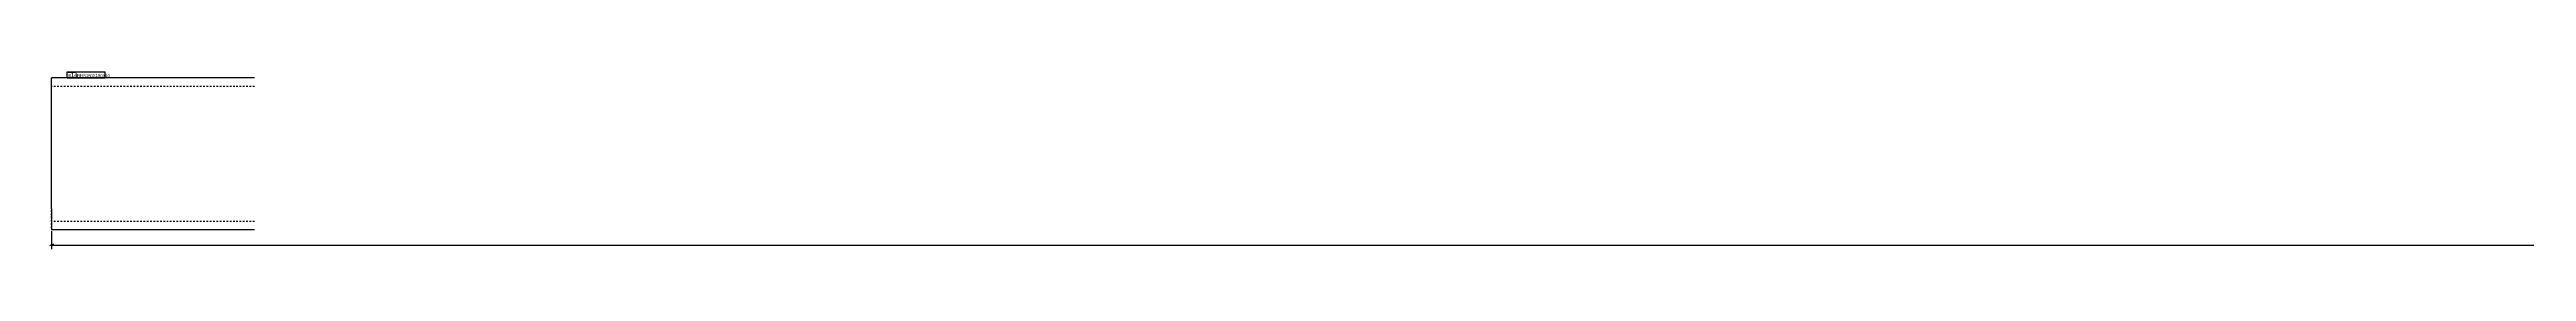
# Model space of a CAD drawing. Header units: millimetres. Extents: x 4 to 5859, y 4 to 251.
# Drawn here: x 4 to 2932, y 4 to 214 of the extents above; entities that cross this region are included whole.
import ezdxf

# ---------------------------------------------------------------- set-up
doc = ezdxf.new("R2010")
doc.units = ezdxf.units.MM
doc.linetypes.add('DXK_LINE_DOT2', pattern=[3.9198, 1.9599, -1.9599])
for name, color, linetype in [('MÅLSÆTNING', 7, 'Continuous'), ('STÅL', 7, 'Continuous'), ('TEKST', 7, 'Continuous')]:
    doc.layers.add(name, color=color, linetype=linetype)
doc.styles.add('Arial Narrow', font='ARIALN.TTF', dxfattribs={"height": 0.2})

msp = doc.modelspace()

# ---------------------------------------------------------------- linework, layer by layer
at = {"layer": 'MÅLSÆTNING', "color": 7, "linetype": 'Continuous'}
for p, q in [((9, 10.2), (4.5, 8.4)), ((6.8, 25.8), (6.8, 4.5)), ((6.8, 9.3), (5856.5, 9.3))]:
    msp.add_line(p, q, dxfattribs=at)
at = {"layer": 'STÅL', "color": 2, "linetype": 'Continuous'}
for p, q in [((246.8, 207.3), (6.8, 207.3)), ((6.8, 52.3), (6.8, 207.3)), ((6.8, 52.3), (6.8, 27.3)), ((246.8, 27.3), (6.8, 27.3))]:
    msp.add_line(p, q, dxfattribs=at)
at = {"layer": 'STÅL', "color": 7, "linetype": 'DXK_LINE_DOT2'}
for p, q in [((246.8, 197.3), (6.8, 197.3)), ((6.8, 29.2), (6.8, 52.3)), ((246.8, 37.3), (6.8, 37.3))]:
    msp.add_line(p, q, dxfattribs=at)

# ---------------------------------------------------------------- next in the draw order: wipeouts: each hides what was drawn before it
at = {"color": 0}
msp.add_wipeout([(35.5, 208.3), (35.5, 213.6), (26.3, 213.6), (26.3, 208.3)], dxfattribs=at).dxf.layer = 'TEKST'

# ---------------------------------------------------------------- next in the draw order: wipeouts: each hides what was drawn before it
msp.add_wipeout([(35.5, 208.3), (35.5, 213.6), (26.3, 213.6), (26.3, 208.3)], dxfattribs=at).dxf.layer = 'TEKST'

# ---------------------------------------------------------------- next in the draw order: wipeouts: each hides what was drawn before it
msp.add_wipeout([(69.5, 208.3), (69.5, 212.1), (37.1, 212.1), (37.1, 208.3)], dxfattribs=at).dxf.layer = 'TEKST'

# ---------------------------------------------------------------- next in the draw order: wipeouts: each hides what was drawn before it
msp.add_wipeout([(69.5, 208.3), (69.5, 212.1), (37.1, 212.1), (37.1, 208.3)], dxfattribs=at).dxf.layer = 'TEKST'

# ---------------------------------------------------------------- next in the draw order: linework, layer by layer
at = {"layer": 'TEKST', "color": 7, "linetype": 'Continuous'}
for p, q in [((25.4, 214.5), (70.4, 214.5)), ((25.4, 207.4), (25.4, 214.5)), ((25.4, 207.4), (70.4, 207.4)), ((70.4, 207.4), (70.4, 214.5))]:
    msp.add_line(p, q, dxfattribs=at)

# ---------------------------------------------------------------- next in the draw order: texts
at = {"layer": 'TEKST', "color": 3, "style": 'Arial Narrow'}
for s, height, p in [('s14', 5.01, (26.3, 208.3)), ('RHS180X180X10', 3.579, (37.1, 208.3))]:
    msp.add_text(s, height=height, dxfattribs=at).set_placement(p)

doc.saveas('drawing.dxf')
